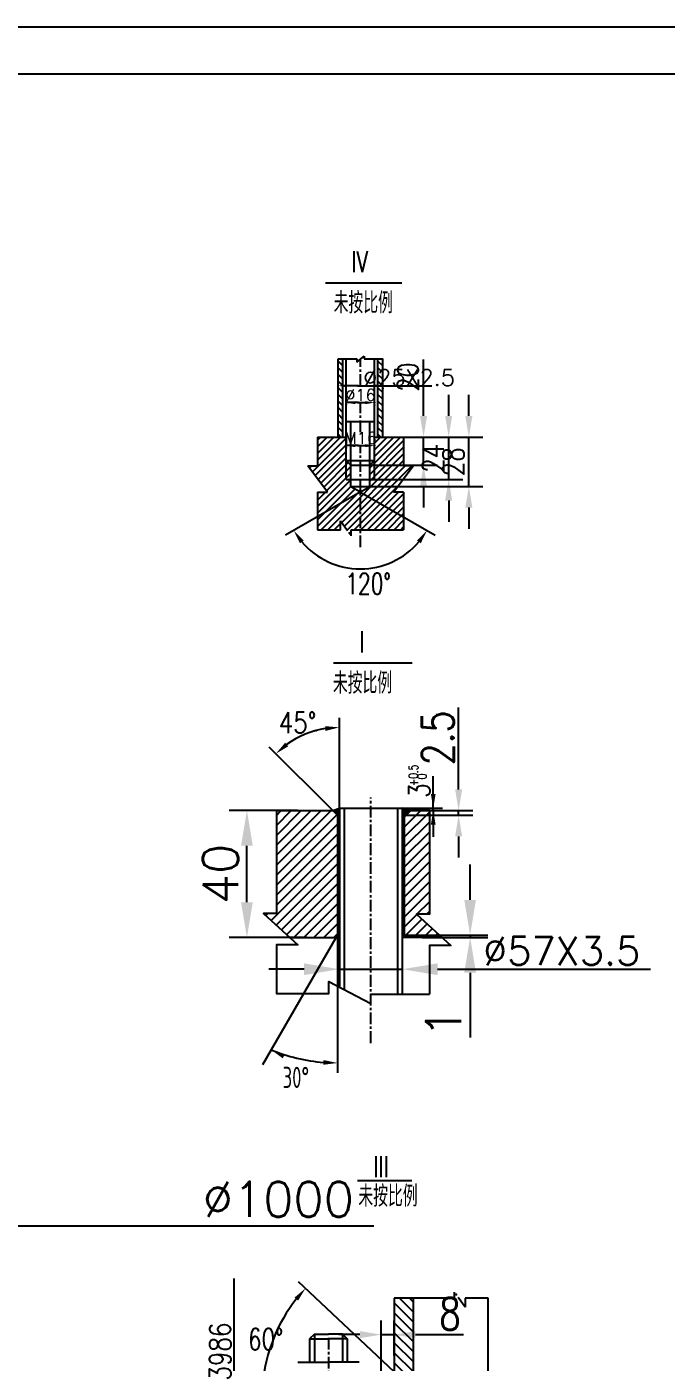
# Model space of a CAD drawing. Header units: millimetres. Extents: x 394735 to 397054, y -22030 to -21189.
# Drawn here: x 396716.8 to 396852.8, y -21473.5 to -21189.4 of the extents above; entities that cross this region are included whole.
import ezdxf

# ---------------------------------------------------------------- set-up
doc = ezdxf.new("R2010")
doc.units = ezdxf.units.MM
doc.linetypes.add('CENTERX2', pattern=[4, 2.5, -0.5, 0.5, -0.5])
doc.linetypes.add('PHANTOMX2', pattern=[5, 2.5, -0.5, 0.5, -0.5, 0.5, -0.5])
for name, color, linetype in [('16CEN', 6, 'CENTERX2'), ('16CON', 4, 'Continuous'), ('16CON2', 3, 'Continuous'), ('16DIM', 3, 'Continuous'), ('16TXT', 3, 'Continuous'), ('PHANTOMX2', 3, 'PHANTOMX2')]:
    doc.layers.add(name, color=color, linetype=linetype)
doc.styles.add('HZ', font='txt', dxfattribs={"width": 0.8, "bigfont": 'HZTXT.SHX'})
doc.styles.add('HZ1', font='ascii.shx', dxfattribs={"width": 0.75, "bigfont": 'hztxt2.shx'})
doc.styles.get("Standard").update_dxf_attribs({"font": 'txt', "bigfont": 'gbcbig.shx'})
doc.dimstyles.get("Standard").update_dxf_attribs({"dimscale": 1.5, "dimtxt": 5, "dimasz": 5, "dimexe": 2.5, "dimexo": 0, "dimgap": 1.25, "dimtad": 3, "dimdec": 0, "dimdsep": 46, "dimtxsty": 'Standard', "dimcen": 0, "dimaunit": 1, "dimadec": 0, "dimazin": 0, "dimtfac": 1, "dimtdec": 4, "dimtmove": 0, "dimatfit": 1, "dimfxl": 1, "dimtolj": 1, "dimtzin": 0, "dimarcsym": 0})

# ---------------------------------------------------------------- blocks, each defined once
blk = doc.blocks.new('*D781')
at = {"layer": '16DIM', "color": 0, "lineweight": -2}
for p, q in [((396792.14, -21481.02), (396792.14, -21464.66)), ((396794.94, -21472.12), (396794.94, -21464.66)), ((396787.64, -21467.66), (396783.14, -21467.66)), ((396792.14, -21467.66), (396794.94, -21467.66)), ((396799.44, -21467.66), (396809.64, -21467.66))]:
    blk.add_line(p, q, dxfattribs=at)
at = {"layer": '16DIM', "color": 0}
for points in [[(396787.64, -21466.91), (396787.64, -21468.41), (396792.14, -21467.66)], [(396799.44, -21466.91), (396799.44, -21468.41), (396794.94, -21467.66)]]:
    blk.add_solid(points, dxfattribs=at)
at = {"layer": 'Defpoints', "color": 0}
for p in [(396794.94, -21467.66), (396794.94, -21472.12), (396792.14, -21481.02)]:
    blk.add_point(p, dxfattribs=at)
at = {"layer": '16DIM', "color": 0, "insert": (396806.79, -21463.23), "char_height": 6.75, "attachment_point": 5, "style": 'HZ'}
blk.add_mtext('\\A1;8', dxfattribs=at)
blk = doc.blocks.new('*D782')
at = {"layer": '16DIM', "color": 0, "lineweight": -2}
for p, q in [((396808.62, -21351.66), (396808.62, -21334.26)), ((396796.92, -21357.16), (396811.62, -21357.16)), ((396800.8, -21356.16), (396811.62, -21356.16)), ((396808.62, -21357.16), (396808.62, -21356.16)), ((396808.62, -21361.66), (396808.62, -21366.16))]:
    blk.add_line(p, q, dxfattribs=at)
at = {"layer": '16DIM', "color": 0}
for points in [[(396807.87, -21351.66), (396809.37, -21351.66), (396808.62, -21356.16)], [(396807.87, -21361.66), (396809.37, -21361.66), (396808.62, -21357.16)]]:
    blk.add_solid(points, dxfattribs=at)
at = {"layer": 'Defpoints', "color": 0}
for p in [(396796.92, -21357.16), (396800.8, -21356.16), (396808.62, -21356.16)]:
    blk.add_point(p, dxfattribs=at)
at = {"layer": '16DIM', "color": 0, "insert": (396804.19, -21340.71), "char_height": 6.75, "attachment_point": 5, "rotation": 90, "style": 'HZ'}
blk.add_mtext('\\A1;2.5', dxfattribs=at)
blk = doc.blocks.new('*D783')
at = {"layer": '16DIM', "color": 0, "lineweight": -2}
for p, q in [((396801.16, -21272.22), (396801.16, -21260.22)), ((396795.42, -21276.72), (396804.16, -21276.72)), ((396801.16, -21282.72), (396801.16, -21276.72)), ((396787.72, -21282.72), (396804.16, -21282.72)), ((396801.16, -21287.22), (396801.16, -21291.72))]:
    blk.add_line(p, q, dxfattribs=at)
at = {"layer": '16DIM', "color": 0}
for points in [[(396800.41, -21272.22), (396801.91, -21272.22), (396801.16, -21276.72)], [(396800.41, -21287.22), (396801.91, -21287.22), (396801.16, -21282.72)]]:
    blk.add_solid(points, dxfattribs=at)
at = {"layer": 'Defpoints', "color": 0}
for p in [(396795.42, -21276.72), (396801.16, -21276.72), (396787.72, -21282.72)]:
    blk.add_point(p, dxfattribs=at)
at = {"layer": '16DIM', "color": 0, "insert": (396797.86, -21263.97), "char_height": 4.5, "attachment_point": 5, "rotation": 90, "style": 'HZ'}
blk.add_mtext('\\A1;20', dxfattribs=at)
blk = doc.blocks.new('*D784')
at = {"layer": '16DIM', "color": 0, "lineweight": -2}
for p, q in [((396806.5, -21272.22), (396806.5, -21267.72)), ((396802.95, -21276.72), (396809.5, -21276.72)), ((396806.5, -21285.72), (396806.5, -21276.72)), ((396790.72, -21285.72), (396809.5, -21285.72)), ((396806.5, -21290.22), (396806.5, -21294.72))]:
    blk.add_line(p, q, dxfattribs=at)
at = {"layer": '16DIM', "color": 0}
for points in [[(396805.75, -21272.22), (396807.25, -21272.22), (396806.5, -21276.72)], [(396805.75, -21290.22), (396807.25, -21290.22), (396806.5, -21285.72)]]:
    blk.add_solid(points, dxfattribs=at)
at = {"layer": 'Defpoints', "color": 0}
for p in [(396802.95, -21276.72), (396806.5, -21276.72), (396790.72, -21285.72)]:
    blk.add_point(p, dxfattribs=at)
at = {"layer": '16DIM', "color": 0, "insert": (396803.2, -21281.22), "char_height": 4.5, "attachment_point": 5, "rotation": 90, "style": 'HZ'}
blk.add_mtext('\\A1;24', dxfattribs=at)
blk = doc.blocks.new('*D785')
at = {"layer": '16DIM', "color": 0, "lineweight": -2}
for p, q in [((396810.79, -21272.22), (396810.79, -21267.72)), ((396804.87, -21276.72), (396813.79, -21276.72)), ((396810.79, -21287.22), (396810.79, -21276.72)), ((396789.72, -21287.22), (396813.79, -21287.22)), ((396810.79, -21291.72), (396810.79, -21296.22))]:
    blk.add_line(p, q, dxfattribs=at)
at = {"layer": '16DIM', "color": 0}
for points in [[(396810.04, -21272.22), (396811.54, -21272.22), (396810.79, -21276.72)], [(396810.04, -21291.72), (396811.54, -21291.72), (396810.79, -21287.22)]]:
    blk.add_solid(points, dxfattribs=at)
at = {"layer": 'Defpoints', "color": 0}
for p in [(396804.87, -21276.72), (396810.79, -21276.72), (396789.72, -21287.22)]:
    blk.add_point(p, dxfattribs=at)
at = {"layer": '16DIM', "color": 0, "insert": (396807.49, -21281.97), "char_height": 4.5, "attachment_point": 5, "rotation": 90, "style": 'HZ'}
blk.add_mtext('\\A1;28', dxfattribs=at)
blk = doc.blocks.new('*D614')
at = {"layer": '16CON2', "color": 0, "lineweight": -2}
for p, q in [((396560.6, -21444.5), (396553.1, -21444.5)), ((396568.1, -21444.28), (396568.1, -21448.25)), ((396568.1, -21444.5), (396668.1, -21444.5)), ((396668.1, -21444.06), (396668.1, -21448.25)), ((396675.6, -21444.5), (396790.6, -21444.5))]:
    blk.add_line(p, q, dxfattribs=at)
at = {"layer": '16CON2', "color": 0}
for points in [[(396560.6, -21443.25), (396560.6, -21445.75), (396568.1, -21444.5)], [(396675.6, -21443.25), (396675.6, -21445.75), (396668.1, -21444.5)]]:
    blk.add_solid(points, dxfattribs=at)
at = {"layer": 'Defpoints', "color": 0}
for p in [(396568.1, -21444.28), (396668.1, -21444.06), (396668.1, -21444.5)]:
    blk.add_point(p, dxfattribs=at)
at = {"layer": '16CON2', "color": 0, "insert": (396736.85, -21438.87), "char_height": 7.5, "attachment_point": 5}
blk.add_mtext('\\A1;          %%C1000', dxfattribs=at)
blk = doc.blocks.new('*D619')
at = {"layer": '16CON2', "color": 0, "lineweight": -2}
for p, q in [((396811.06, -21375.16), (396811.06, -21367.66)), ((396797.03, -21382.66), (396814.81, -21382.66)), ((396800.84, -21383.16), (396814.81, -21383.16)), ((396811.06, -21382.66), (396811.06, -21383.16)), ((396811.06, -21390.66), (396811.06, -21404.41))]:
    blk.add_line(p, q, dxfattribs=at)
at = {"layer": '16CON2', "color": 0}
for points in [[(396809.81, -21375.16), (396812.31, -21375.16), (396811.06, -21382.66)], [(396809.81, -21390.66), (396812.31, -21390.66), (396811.06, -21383.16)]]:
    blk.add_solid(points, dxfattribs=at)
at = {"layer": 'Defpoints', "color": 0}
for p in [(396797.03, -21382.66), (396800.84, -21383.16), (396811.06, -21383.16)]:
    blk.add_point(p, dxfattribs=at)
at = {"layer": '16CON2', "color": 0, "insert": (396805.43, -21401.28), "char_height": 7.5, "attachment_point": 5, "rotation": 90}
blk.add_mtext('\\A1;1', dxfattribs=at)
blk = doc.blocks.new('*D620')
at = {"layer": '16CON2', "color": 0, "lineweight": -2}
for p, q in [((396783.26, -21388.51), (396783.26, -21393.67)), ((396796.63, -21388.9), (396796.63, -21393.67)), ((396775.76, -21389.92), (396768.26, -21389.92)), ((396783.26, -21389.92), (396796.63, -21389.92)), ((396804.13, -21389.92), (396849.43, -21389.92))]:
    blk.add_line(p, q, dxfattribs=at)
at = {"layer": '16CON2', "color": 0}
for points in [[(396775.76, -21388.67), (396775.76, -21391.17), (396783.26, -21389.92)], [(396804.13, -21388.67), (396804.13, -21391.17), (396796.63, -21389.92)]]:
    blk.add_solid(points, dxfattribs=at)
at = {"layer": 'Defpoints', "color": 0}
for p in [(396783.26, -21388.51), (396796.63, -21388.9), (396796.63, -21389.92)]:
    blk.add_point(p, dxfattribs=at)
at = {"layer": '16CON2', "color": 0, "insert": (396830.53, -21386.02), "char_height": 6, "attachment_point": 5}
blk.add_mtext('\\A1;%%C57X3.5', dxfattribs=at)
blk = doc.blocks.new('*D621')
at = {"layer": '16CON2', "color": 0, "lineweight": -2}
for p, q in [((396774.33, -21356.16), (396759.85, -21356.16)), ((396763.6, -21375.66), (396763.6, -21363.66)), ((396776.33, -21383.16), (396759.85, -21383.16))]:
    blk.add_line(p, q, dxfattribs=at)
at = {"layer": '16CON2', "color": 0}
for points in [[(396762.35, -21363.66), (396764.85, -21363.66), (396763.6, -21356.16)], [(396762.35, -21375.66), (396764.85, -21375.66), (396763.6, -21383.16)]]:
    blk.add_solid(points, dxfattribs=at)
at = {"layer": 'Defpoints', "color": 0}
for p in [(396763.6, -21356.16), (396774.33, -21356.16), (396776.33, -21383.16)]:
    blk.add_point(p, dxfattribs=at)
at = {"layer": '16CON2', "color": 0, "insert": (396757.97, -21369.66), "char_height": 7.5, "attachment_point": 5, "rotation": 90}
blk.add_mtext('\\A1;40', dxfattribs=at)

msp = doc.modelspace()

# ---------------------------------------------------------------- hatches: boundary and pattern name
at = {"layer": '16CON2'}
h = msp.add_hatch(dxfattribs=at)
h.set_pattern_fill('ANSI31', color=256, scale=12, style=0)
h.set_pattern_definition([(45, (396449.227, -22017.2404), (-1.0606602, 1.0606602), [])])
h.paths.add_polyline_path([(396769.86, -21378.07), (396767.13, -21378.07), (396772.67, -21383.16), (396782.58, -21383.16), (396782.86, -21382.66), (396782.86, -21357.16), (396781.86, -21356.16), (396769.86, -21356.16)])
h.paths.add_polyline_path([(396797.03, -21382.66), (396797.32, -21383.16), (396805.04, -21383.16), (396799.67, -21378.23), (396802.39, -21378.23), (396802.39, -21356.16), (396798.03, -21356.16), (396797.03, -21357.16)])
h = msp.add_hatch(dxfattribs=at)
h.set_pattern_fill('ANSI37', color=256, angle=90, style=0)
h.set_pattern_definition([(135, (396449.227, -22017.24035), (-0.088388348, -0.088388348), []), (225, (396449.227, -22017.24035), (0.088388348, -0.088388348), [])])
h.paths.add_polyline_path([(396796.63, -21357.16), (396797.03, -21357.16), (396798.03, -21356.16), (396796.63, -21355.66)])
h.paths.add_polyline_path([(396781.86, -21356.16), (396782.86, -21357.16), (396783.26, -21357.16), (396783.26, -21355.66)])
h = msp.add_hatch(dxfattribs=at)
h.set_pattern_fill('ANSI31', color=256, scale=12, angle=90, style=0)
h.set_pattern_definition([(135, (396222.3366, -21974.4197), (-1.0606602, -1.0606602), [])])
h.paths.add_polyline_path([(396798.94, -21459.9), (396794.94, -21459.9), (396794.94, -21475.61), (396798.14, -21478.62), (396798.94, -21478.62)])
at = {"layer": '16DIM'}
h = msp.add_hatch(dxfattribs=at)
h.set_pattern_fill('ANSI31', color=256, scale=8, angle=90, style=0)
h.set_pattern_definition([(135, (396977.2881, -21795.6977), (-0.7071068, -0.7071068), [])])
h.paths.add_polyline_path([(396782.97, -21276.72), (396783.97, -21276.72), (396783.97, -21260.03), (396782.97, -21260.03)])
h.paths.add_polyline_path([(396791.47, -21276.72), (396792.47, -21276.72), (396792.47, -21265.8), (396791.47, -21265.8)])
h.paths.add_polyline_path([(396791.47, -21265.8), (396792.47, -21265.8), (396792.47, -21263.8), (396792.47, -21260.07), (396791.47, -21260.07)])
h = msp.add_hatch(dxfattribs=at)
h.set_pattern_fill('ANSI31', color=256, scale=8, angle=180, style=0)
h.set_pattern_definition([(225, (396977.2881, -21795.6977), (0.7071068, -0.7071068), [])])
h.paths.add_polyline_path([(396784.72, -21281.72), (396784.72, -21276.72), (396778.61, -21276.72), (396778.61, -21282.8), (396776.58, -21282.8), (396780.75, -21288.42), (396778.61, -21288.42), (396778.61, -21296.42), (396783.52, -21296.42), (396783.52, -21294.54), (396785.8, -21297.7), (396785.8, -21296.42), (396787.72, -21296.42), (396787.72, -21288.37), (396785.72, -21287.22), (396785.72, -21285.72), (396784.72, -21285.72)])
h.paths.add_polyline_path([(396784.72, -21285.72), (396785.72, -21285.72), (396785.72, -21282.72), (396784.72, -21281.72)], flags=16)
h.paths.add_polyline_path([(396796.92, -21296.42), (396796.92, -21288.42), (396794.79, -21288.42), (396798.96, -21282.8), (396796.92, -21282.8), (396796.92, -21276.72), (396790.72, -21276.72), (396790.72, -21279.02), (396790.72, -21281.72), (396790.72, -21285.72), (396789.72, -21285.72), (396789.72, -21287.22), (396787.72, -21288.37), (396787.72, -21296.42)])
h.paths.add_polyline_path([(396790.72, -21281.72), (396789.72, -21282.72), (396789.72, -21285.72), (396790.72, -21285.72)], flags=16)

# ---------------------------------------------------------------- linework, layer by layer
msp.add_line((396798.94, -21459.9), (396798.94, -21479.42))
msp.add_lwpolyline([(397044.11, -22020.41), (396485.11, -22020.41), (396485.11, -21199.41), (397044.11, -21199.41)], close=True)
msp.add_lwpolyline([(396794.94, -21459.9), (396794.94, -21475.61)])
at = {"layer": '16CEN'}
for p, q in [((396787.72, -21265.8), (396787.72, -21260.03)), ((396787.72, -21275.65), (396787.72, -21269.38)), ((396787.72, -21300.12), (396787.72, -21278.53)), ((396789.95, -21405.63), (396789.95, -21353.39)), ((396780.94, -21468.35), (396780.94, -21529.71))]:
    msp.add_line(p, q, dxfattribs=at)
at = {"layer": '16CON'}
for p, q in [((396782.97, -21276.72), (396782.97, -21260.03)), ((396783.97, -21276.72), (396783.97, -21260.03)), ((396784.72, -21281.72), (396784.72, -21260.03)), ((396790.72, -21281.72), (396790.72, -21260.07)), ((396791.47, -21276.72), (396791.47, -21260.07)), ((396792.47, -21276.72), (396792.47, -21260.07)), ((396778.61, -21276.72), (396784.72, -21276.72)), ((396790.72, -21276.72), (396796.92, -21276.72)), ((396785.72, -21282.72), (396784.72, -21281.72)), ((396785.72, -21285.72), (396785.72, -21282.72)), ((396785.72, -21282.72), (396789.72, -21282.72)), ((396789.72, -21282.72), (396790.72, -21281.72)), ((396789.72, -21285.72), (396789.72, -21282.72)), ((396784.72, -21285.72), (396790.72, -21285.72)), ((396785.72, -21287.22), (396785.72, -21285.72)), ((396789.72, -21287.22), (396789.72, -21285.72)), ((396785.72, -21287.22), (396789.72, -21287.22)), ((396769.86, -21356.16), (396781.86, -21356.16)), ((396782.86, -21357.16), (396782.86, -21382.66)), ((396782.86, -21357.16), (396783.26, -21357.16)), ((396783.26, -21355.66), (396783.26, -21393.68)), ((396783.26, -21355.66), (396796.63, -21355.66)), ((396784.26, -21355.66), (396784.26, -21394.21)), ((396795.63, -21355.66), (396795.63, -21395.25)), ((396796.63, -21355.66), (396796.63, -21395.25)), ((396797.03, -21357.16), (396796.63, -21357.16)), ((396797.03, -21357.16), (396797.03, -21382.66)), ((396802.39, -21356.16), (396798.03, -21356.16)), ((396772.67, -21383.16), (396783.26, -21383.16)), ((396782.86, -21382.66), (396782.58, -21383.16)), ((396782.86, -21382.66), (396783.26, -21382.66)), ((396797.03, -21382.66), (396796.63, -21382.66)), ((396805.04, -21383.16), (396796.63, -21383.16)), ((396797.03, -21382.66), (396797.32, -21383.16)), ((396776.94, -21468.58), (396780.94, -21468.58)), ((396777.94, -21467.58), (396780.94, -21467.58)), ((396783.94, -21467.58), (396780.94, -21467.58)), ((396784.94, -21468.58), (396780.94, -21468.58))]:
    msp.add_line(p, q, dxfattribs=at)
for points in [[(396784.72, -21273.41), (396790.72, -21273.41)], [(396784.72, -21281.72), (396790.72, -21281.72)], [(396785.72, -21287.22), (396787.72, -21288.37)], [(396787.72, -21288.37), (396789.72, -21287.22)], [(396781.86, -21356.16), (396783.26, -21355.66)], [(396782.86, -21357.16), (396781.86, -21356.16)], [(396798.03, -21356.16), (396796.63, -21355.66)], [(396797.03, -21357.16), (396798.03, -21356.16)], [(396777.94, -21467.58), (396776.94, -21468.58)], [(396776.94, -21468.58), (396776.94, -21473.54)], [(396783.94, -21467.58), (396784.94, -21468.58)], [(396784.94, -21468.58), (396784.94, -21473.54)], [(396774.44, -21473.54), (396780.94, -21473.54)], [(396787.45, -21473.54), (396780.94, -21473.54)]]:
    msp.add_lwpolyline(points, dxfattribs=at)
at = {"layer": '16CON2'}
for p, q in [((396460.11, -21189.41), (397054.11, -21189.41)), ((396780.3, -21243.88), (396796.51, -21243.88)), ((396792.47, -21265.81), (396802.92, -21265.81)), ((396785.72, -21282.72), (396785.72, -21273.41)), ((396789.72, -21282.72), (396789.72, -21273.41)), ((396778.61, -21276.72), (396778.61, -21282.8)), ((396796.92, -21276.72), (396796.92, -21282.8)), ((396780.75, -21288.42), (396776.58, -21282.8)), ((396776.58, -21282.8), (396778.61, -21282.8)), ((396784.72, -21285.72), (396784.72, -21281.72)), ((396790.72, -21285.72), (396790.72, -21281.72)), ((396794.79, -21288.42), (396798.96, -21282.8)), ((396798.96, -21282.8), (396796.92, -21282.8)), ((396778.61, -21288.42), (396780.75, -21288.42)), ((396778.61, -21288.42), (396778.61, -21296.42)), ((396796.92, -21288.42), (396794.79, -21288.42)), ((396796.92, -21288.42), (396796.92, -21296.42)), ((396778.61, -21296.42), (396783.52, -21296.42)), ((396785.8, -21296.42), (396796.92, -21296.42)), ((396782.01, -21324.77), (396798.77, -21324.77)), ((396787.1, -21434.89), (396798.65, -21434.89)), ((396807.7, -21459.9), (396794.94, -21459.9)), ((396814.88, -21459.9), (396809.98, -21459.9)), ((396814.88, -21487.46), (396814.88, -21459.9))]:
    msp.add_line(p, q, dxfattribs=at)
at = {"layer": '16CON2', "color": 3, "linetype": 'ByBlock'}
msp.add_line((396760.86, -21494.42), (396760.86, -21455.74), dxfattribs=at)
at = {"layer": '16DIM'}
for p, q in [((396782.97, -21260.03), (396786.94, -21260.03)), ((396786.94, -21260.78), (396788.55, -21259.52)), ((396786.94, -21260.03), (396786.94, -21260.78)), ((396788.55, -21259.52), (396788.55, -21260.07)), ((396788.55, -21260.07), (396792.47, -21260.07))]:
    msp.add_line(p, q, dxfattribs=at)
at = {"layer": '16DIM', "color": 3, "linetype": 'ByBlock'}
for p, q in [((396782.97, -21266.19), (396782.97, -21263.8)), ((396792.47, -21266.28), (396792.47, -21263.8)), ((396787.32, -21265.8), (396784.92, -21265.8)), ((396787.12, -21265.8), (396792.47, -21265.8)), ((396784.72, -21269.77), (396784.72, -21267.38)), ((396787.32, -21269.38), (396784.92, -21269.38)), ((396787.12, -21269.38), (396789.52, -21269.38)), ((396790.72, -21269.87), (396790.72, -21267.38)), ((396784.72, -21278.92), (396784.72, -21276.53)), ((396787.32, -21278.53), (396784.92, -21278.53)), ((396787.12, -21278.53), (396789.52, -21278.53)), ((396790.72, -21279.02), (396790.72, -21276.53)), ((396787.67, -21288.41), (396771.81, -21297.56)), ((396787.78, -21288.41), (396803.63, -21297.56)), ((396783.26, -21355.59), (396783.26, -21336.47)), ((396781.82, -21356.11), (396768.36, -21342.65)), ((396803.22, -21356.16), (396803.22, -21348.87)), ((396796.66, -21355.66), (396805.22, -21355.66)), ((396798.7, -21356.16), (396801.39, -21356.16)), ((396803.22, -21356.35), (396803.22, -21361.74)), ((396782.54, -21383.21), (396766.92, -21410.28)), ((396782.86, -21382.72), (396782.86, -21411.99)), ((396794.9, -21475.57), (396774.6, -21456.45))]:
    msp.add_line(p, q, dxfattribs=at)
at = {"layer": '16DIM'}
for points in [[(396777.94, -21467.58), (396777.94, -21473.54)], [(396783.94, -21467.58), (396783.94, -21473.54)]]:
    msp.add_lwpolyline(points, dxfattribs=at)
at = {"layer": '16DIM', "color": 3, "linetype": 'ByBlock'}
for centre, radius, start, end in [((396787.72, -21288.37), 16.37, 220.5128, 319.4872), ((396783.26, -21357.56), 19.08, 99.0172, 125.9828), ((396782.86, -21373.18), 36.68, 247.4222, 265.313), ((396800.69, -21481.02), 33.85, 141.7981, 174.9201)]:
    msp.add_arc(centre, radius, start, end, dxfattribs=at)
for p in [(396782.97, -21266.25), (396792.47, -21265.8), (396792.47, -21266.34), (396784.72, -21269.84), (396790.72, -21269.38), (396790.72, -21269.93), (396790.72, -21278.53), (396784.72, -21278.99), (396790.72, -21279.08), (396778.33, -21339.12), (396798.63, -21356.16), (396799.39, -21356.16)]:
    msp.add_point(p, dxfattribs=at)
for points in [[(396784.89, -21266.12), (396784.89, -21265.48), (396782.97, -21265.8)], [(396790.55, -21266.12), (396790.55, -21265.48), (396792.47, -21265.8)], [(396786.64, -21269.7), (396786.64, -21269.06), (396784.72, -21269.38)], [(396788.8, -21269.7), (396788.8, -21269.06), (396790.72, -21269.38)], [(396786.64, -21278.85), (396786.64, -21278.21), (396784.72, -21278.53)], [(396788.8, -21278.85), (396788.8, -21278.21), (396790.72, -21278.53)], [(396774.87, -21299.3), (396775.68, -21298.72), (396773.54, -21296.56)], [(396799.76, -21298.72), (396800.58, -21299.3), (396801.9, -21296.56)], [(396780.23, -21338.21), (396780.31, -21339.21), (396783.26, -21338.47)], [(396772.38, -21342.5), (396771.73, -21341.73), (396769.77, -21344.06)], [(396802.72, -21352.66), (396803.72, -21352.66), (396803.22, -21355.66)], [(396802.72, -21359.16), (396803.72, -21359.16), (396803.22, -21356.16)], [(396771.21, -21408.89), (396771.67, -21408), (396768.78, -21407.05)], [(396779.89, -21409.24), (396779.85, -21410.24), (396782.86, -21409.86)], [(396773.72, -21459.77), (396774.47, -21460.42), (396776.05, -21457.82)]]:
    msp.add_solid(points, dxfattribs=at)
at = {"layer": '16TXT'}
for points in [[(396769.86, -21355.96), (396769.86, -21378.07), (396767.13, -21378.07), (396774.4, -21384.74), (396769.86, -21384.74), (396769.86, -21395.09), (396781.05, -21395.09), (396781.05, -21392.52), (396789.98, -21397.21), (396789.98, -21395.25), (396802.39, -21395.25)], [(396802.39, -21356.12), (396802.39, -21378.23), (396799.67, -21378.23), (396806.93, -21384.89), (396802.39, -21384.89), (396802.39, -21395.25)]]:
    msp.add_lwpolyline(points, dxfattribs=at)
at = {"layer": 'Defpoints', "color": 0, "linetype": 'ByBlock'}
for p in [(396785.72, -21287.22), (396787.72, -21288.37), (396787.72, -21288.37), (396789.72, -21287.22), (396782.12, -21303.76), (396781.86, -21356.16), (396782.86, -21357.16), (396782.86, -21357.16), (396783.26, -21355.66), (396796.63, -21355.66), (396797.03, -21357.16), (396797.03, -21357.16), (396798.03, -21356.16), (396783.26, -21362.38), (396796.63, -21362.38), (396777.57, -21383.16), (396782.58, -21383.16), (396782.86, -21382.66), (396782.86, -21382.66), (396797.03, -21382.66), (396797.03, -21382.66), (396797.32, -21383.16), (396802.32, -21383.16), (396771.05, -21464.69)]:
    msp.add_point(p, dxfattribs=at)
at = {"layer": 'PHANTOMX2'}
for p, q in [((396783.52, -21294.54), (396785.8, -21297.7)), ((396783.52, -21296.42), (396783.52, -21294.54)), ((396785.8, -21297.7), (396785.8, -21296.42)), ((396809.98, -21461.78), (396807.7, -21458.63)), ((396807.7, -21458.63), (396807.7, -21459.9)), ((396809.98, -21459.9), (396809.98, -21461.78))]:
    msp.add_line(p, q, dxfattribs=at)

# ---------------------------------------------------------------- texts
at = {"color": 3, "linetype": 'ByBlock', "insert": (396774.02, -21412.93), "char_height": 4.5, "attachment_point": 5, "style": 'HZ1'}
msp.add_mtext('\\A1;30°', dxfattribs=at)
at = {"layer": '16CON2', "style": 'HZ', "width": 0.7}
for s, p in [('IV', (396785.81, -21241.63)), ('未按比例', (396782.05, -21250.4)), ('I', (396787.49, -21322.51)), ('未按比例', (396781.88, -21331.29)), ('III', (396790.49, -21434.19)), ('未按比例', (396787.3, -21440.44))]:
    msp.add_text(s, height=4.5, dxfattribs=at).set_placement(p)
at = {"layer": '16CON2', "color": 3, "linetype": 'ByBlock', "insert": (396757.91, -21471.26), "char_height": 4.5, "attachment_point": 5, "rotation": 90, "style": 'HZ'}
msp.add_mtext('\\A1;3986', dxfattribs=at)
at = {"layer": '16DIM', "color": 3, "style": 'HZ', "width": 0.7}
msp.add_text('120°', height=4.5, dxfattribs=at).set_placement((396784.54, -21310.16))
at = {"layer": '16DIM', "style": 'HZ', "width": 0.7}
msp.add_text('+0.5', height=2, rotation=90, dxfattribs=at).set_placement((396800, -21350.96))
at = {"layer": '16DIM', "color": 3, "style": 'HZ', "width": 0.7}
msp.add_text('0', height=2, rotation=90, dxfattribs=at).set_placement((396801.82, -21349.5))
at = {"layer": '16DIM', "width": 0.75}
msp.add_text('60%%D', height=4.5, dxfattribs=at).set_placement((396763.83, -21470.87))
at = {"layer": '16DIM', "color": 3, "linetype": 'ByBlock', "attachment_point": 5}
for s, insert, char_height in [('%%C25X2.5', (396798.08, -21264.05), 3.5), ('%%C16', (396787.75, -21267.74), 2.5), ('M16', (396787.79, -21276.89), 2.5)]:
    msp.add_mtext(s, dxfattribs=dict(at, insert=insert, char_height=char_height))
at = {"layer": '16DIM', "color": 3, "linetype": 'ByBlock', "insert": (396774.36, -21337.47), "char_height": 4.5, "attachment_point": 5, "style": 'HZ'}
msp.add_mtext('45%%D', dxfattribs=at)
at = {"layer": '16DIM', "color": 3, "linetype": 'ByBlock', "insert": (396800.27, -21351.92), "char_height": 4.5, "attachment_point": 5, "rotation": 90, "style": 'HZ'}
msp.add_mtext('3', dxfattribs=at)

# ---------------------------------------------------------------- dimensions: what is measured, and where the dimension line sits
at = {"layer": '16CON2'}
for base, p1, p2, text, picture, middle in [((396763.6, -21356.16), (396776.33, -21383.16), (396774.33, -21356.16), '40', '*D621', (396757.97, -21369.66)), ((396811.06, -21383.16), (396797.03, -21382.66), (396800.84, -21383.16), '1', '*D619', (396805.43, -21401.28))]:
    dim = msp.add_linear_dim(base=base, p1=p1, p2=p2, angle=90, text=text, dimstyle='Standard', dxfattribs=at)
    dim.commit()
    dim.dimension.update_dxf_attribs({"geometry": picture, "text_midpoint": middle})
dim = msp.add_linear_dim(base=(396796.63, -21389.92), p1=(396783.26, -21388.51), p2=(396796.63, -21388.9), text='%%C57X3.5', dimstyle='Standard', override={"dimtxt": 4, "dimgap": 0.6}, dxfattribs=at)
dim.commit()
dim.dimension.update_dxf_attribs({"geometry": '*D620', "text_midpoint": (396830.53, -21386.02)})
dim = msp.add_linear_dim(base=(396668.1, -21444.5), p1=(396568.1, -21444.28), p2=(396668.1, -21444.06), text='          %%C1000', dimstyle='Standard', dxfattribs=at)
dim.commit()
dim.dimension.update_dxf_attribs({"geometry": '*D614', "text_midpoint": (396736.85, -21438.87)})
at = {"layer": '16DIM'}
for base, p1, p2, text, override, picture, middle in [((396801.16, -21276.72), (396787.72, -21282.72), (396795.42, -21276.72), '20', {"dimtxt": 3, "dimasz": 3, "dimexe": 2, "dimgap": 0.7, "dimtih": 0, "dimtoh": 0, "dimtxsty": 'HZ'}, '*D783', (396797.86, -21263.97)), ((396810.79, -21276.72), (396789.72, -21287.22), (396804.87, -21276.72), '28', {"dimtxt": 3, "dimasz": 3, "dimexe": 2, "dimgap": 0.7, "dimtad": 1, "dimtih": 0, "dimtoh": 0, "dimtxsty": 'HZ'}, '*D785', (396807.49, -21281.97)), ((396806.5, -21276.72), (396790.72, -21285.72), (396802.95, -21276.72), '24', {"dimtxt": 3, "dimasz": 3, "dimexe": 2, "dimgap": 0.7, "dimtad": 1, "dimtih": 0, "dimtoh": 0, "dimtxsty": 'HZ'}, '*D784', (396803.2, -21281.22)), ((396808.62, -21356.16), (396796.92, -21357.16), (396800.8, -21356.16), '2.5', {"dimtxt": 4.5, "dimasz": 3, "dimexe": 2, "dimgap": 0.7, "dimtad": 1, "dimtih": 0, "dimtoh": 0, "dimtxsty": 'HZ'}, '*D782', (396804.19, -21340.71))]:
    dim = msp.add_linear_dim(base=base, p1=p1, p2=p2, angle=90, text=text, dimstyle='Standard', override=override, dxfattribs=at)
    dim.commit()
    dim.dimension.update_dxf_attribs({"geometry": picture, "text_midpoint": middle})
dim = msp.add_linear_dim(base=(396794.94, -21467.66), p1=(396792.14, -21481.02), p2=(396794.94, -21472.12), text='8', dimstyle='Standard', override={"dimtxt": 4.5, "dimasz": 3, "dimexe": 2, "dimgap": 0.7, "dimtad": 1, "dimtih": 0, "dimtoh": 0, "dimtxsty": 'HZ'}, dxfattribs=at)
dim.commit()
dim.dimension.update_dxf_attribs({"geometry": '*D781', "text_midpoint": (396806.79, -21463.23)})

doc.saveas('drawing.dxf')
